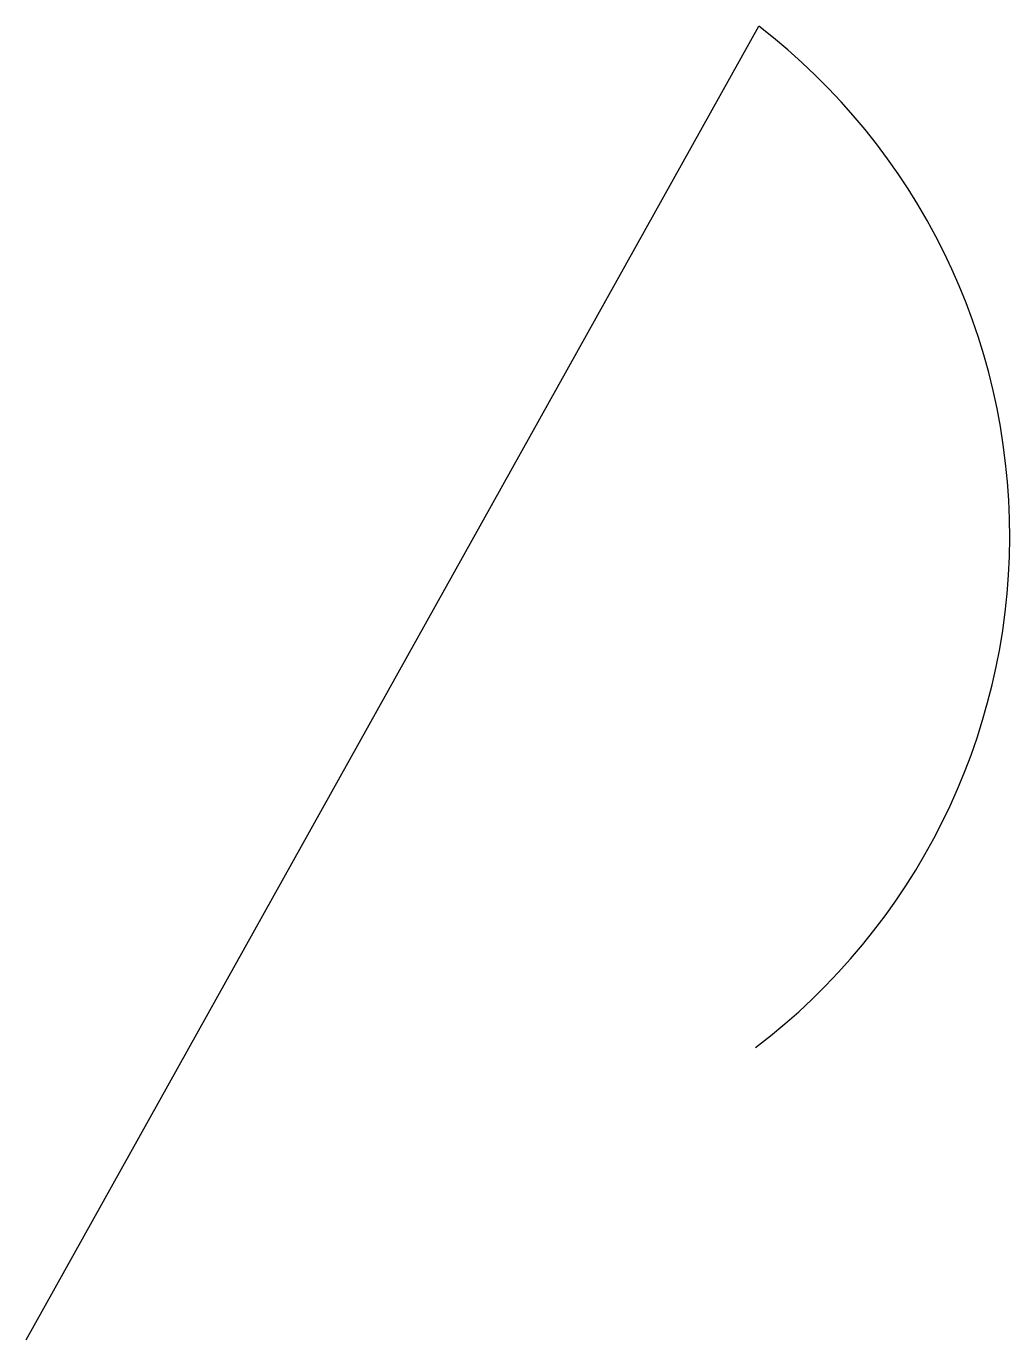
# Model space of a CAD drawing. Header units: millimetres. Extents: x 0 to 75, y 0 to 100.
import ezdxf

# ---------------------------------------------------------------- set-up
doc = ezdxf.new("R2010")
doc.units = ezdxf.units.MM
doc.layers.get('0').update_dxf_attribs({"linetype": 'CONTINUOUS', "lineweight": 25, "true_color": 0x000000})

msp = doc.modelspace()

# ---------------------------------------------------------------- linework, layer by layer
msp.add_line((0, 0), (55.75, 100))
msp.add_arc((25.91, 61.22), 48.93, 307.2101, 52.4214)

doc.saveas('drawing.dxf')
